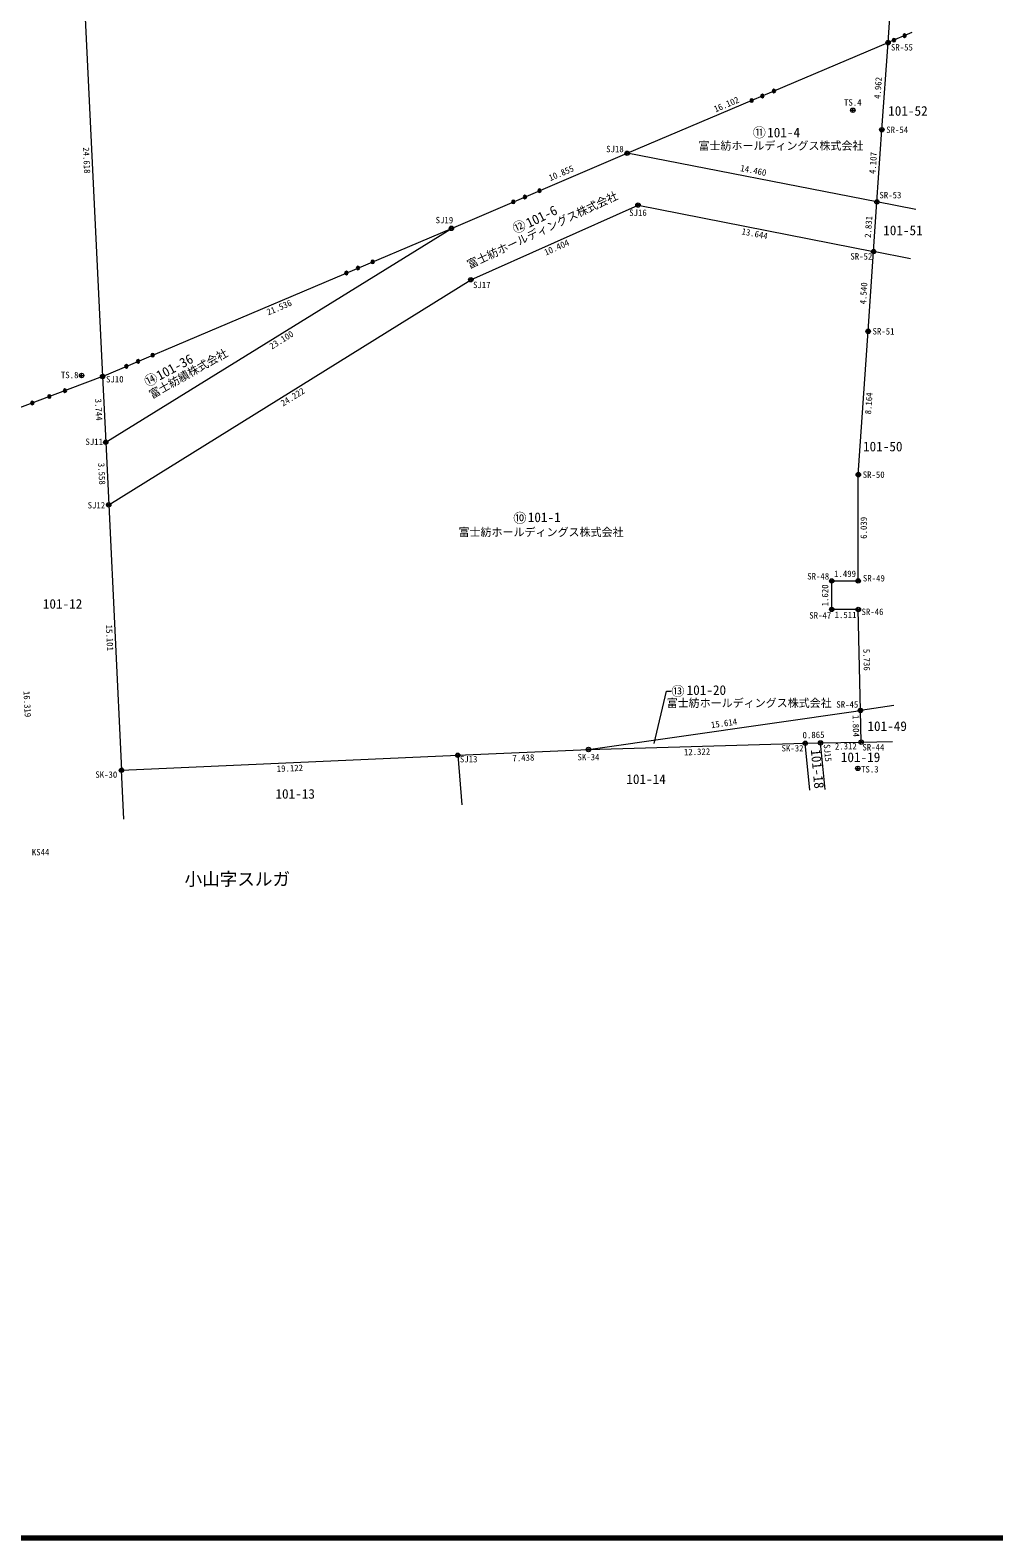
# Model space of a CAD drawing. Units: millimetres, scale not verified. Extents: x -618021 to 205570, y 4826 to 1743820.
# Drawn here: x 63490 to 118247, y 4826 to 90496 of the extents above; entities that cross this region are included whole.
import ezdxf
from ezdxf.enums import TextEntityAlignment as Align

# ---------------------------------------------------------------- set-up
doc = ezdxf.new("R2010")
doc.units = ezdxf.units.MM
doc.header["$LTSCALE"] = 250
doc.header["$PDMODE"] = 32
doc.header["$PDSIZE"] = 125
for name, color, linetype, lineweight in [('プロットマーク', 7, 'Continuous', 13), ('仮境界', 7, 'Continuous', 13), ('図枠', 7, 'Continuous', 13), ('地番名', 7, 'Continuous', 13), ('字界', 7, 'Continuous', 13), ('点名', 7, 'Continuous', 13), ('結線', 7, 'Continuous', 13), ('距離', 7, 'Continuous', 13)]:
    doc.layers.add(name, color=color, linetype=linetype, lineweight=lineweight)
doc.layers.add('登記情報', color=7, linetype='Continuous')
doc.styles.add('ＭＳ ゴシック', font='')
doc.styles.get('ＭＳ ゴシック').set_extended_font_data('MS Gothic')

msp = doc.modelspace()

# ---------------------------------------------------------------- hatches: boundary and pattern name
at = {"layer": '字界'}
for points in [[(112673.3, 89928.6, 0.41421), (112573.3, 90028.6, 0.41421), (112473.3, 89928.6, 1)], [(113278.2, 90185, 0.41421), (113178.2, 90285, 0.41421), (113078.2, 90185, 1)], [(104589.3, 86502, 0.41421), (104489.3, 86602, 0.41421), (104389.3, 86502, 1)], [(105194.1, 86758.4, 0.41421), (105094.1, 86858.4, 0.41421), (104994.1, 86758.4, 1)], [(105851.9, 87037.2, 0.41421), (105751.9, 87137.2, 0.41421), (105651.9, 87037.2, 1)], [(92534.8, 81374.5, 1), (92334.8, 81374.5, 0.99999)], [(91046.3, 80738.3, 1), (90846.3, 80738.3, 0.41421), (90946.3, 80638.3, 0.41421)], [(91704.7, 81019.7, 0.41421), (91604.7, 81119.7, 0.41421), (91504.7, 81019.7, 1)], [(83048.6, 77332.7, 1), (82848.6, 77332.7, 0.99999)], [(81558.5, 76700.2, 0.41421), (81458.5, 76800.2, 0.41421), (81358.5, 76700.2, 1)], [(82217.6, 76980, 0.41422), (82117.6, 77080, 0.41422), (82017.6, 76980, 0.41422), (82117.6, 76880, 0.41422)], [(70548.7, 72026.4, 0.41421), (70448.7, 72126.4, 0.41421), (70348.7, 72026.4, 1)], [(69058.6, 71393.9, 0.41421), (68958.6, 71493.9, 0.41421), (68858.6, 71393.9, 1)], [(69717.8, 71673.7, 0.41421), (69617.8, 71773.7, 0.41421), (69517.8, 71673.7, 1)], [(63712.8, 69309.1, 0.41421), (63612.8, 69409.1, 0.41421), (63512.8, 69309.1, 0.41422), (63612.8, 69209.1, 0.41422)], [(64682.8, 69676, 0.41421), (64582.8, 69776, 0.41421), (64482.8, 69676, 1)], [(65565.9, 70010.1, 0.41421), (65465.9, 70110.1, 0.41421), (65365.9, 70010.1, 1)]]:
    msp.add_hatch(color=256, dxfattribs=at).paths.add_polyline_path(points)

# ---------------------------------------------------------------- linework, layer by layer
at = {"layer": 'プロットマーク'}
for p, q in [((110108.7, 85946.6), (110358.7, 85946.6)), ((110233.7, 85821.6), (110233.7, 86071.6)), ((66287.5, 70871.7), (66537.5, 70871.7)), ((66412.5, 70746.7), (66412.5, 70996.7)), ((110394.5, 48549.8), (110644.5, 48549.8)), ((110519.5, 48424.8), (110519.5, 48674.8))]:
    msp.add_line(p, q, dxfattribs=at)
for centre in [(112235.9, 89785.6), (110233.7, 85946.6), (111882.6, 84835.3), (97410.4, 83501.5), (98028.1, 80556.7), (111604.7, 80737.4), (87428.9, 79234.7), (111413.1, 77913.4), (88527.7, 76312.6), (111105.8, 73383.4), (66412.5, 70871.7), (67605, 70819.2), (67784.9, 67079.4), (110546.6, 65237.2), (67956.3, 63525.1), (109038.3, 59201), (110538.3, 59198.2), (109035.6, 57580.9), (110546.7, 57577.2), (110671.3, 51842.2), (95215.6, 49623), (107533.6, 49978.1), (108398.9, 49997.7), (110710.7, 50039.1), (87785.2, 49292.6), (68681.8, 48441.1), (110519.5, 48549.8)]:
    msp.add_circle(centre, 125, dxfattribs=at)
for p in [(112235.9, 89785.6), (111882.6, 84835.3), (97410.4, 83501.5), (98028.1, 80556.7), (111604.7, 80737.4), (87428.9, 79234.7), (111413.1, 77913.4), (88527.7, 76312.6), (111105.8, 73383.4), (67605, 70819.2), (67784.9, 67079.4), (110546.6, 65237.2), (67956.3, 63525.1), (109038.3, 59201), (110538.3, 59198.2), (109035.6, 57580.9), (110546.7, 57577.2), (110671.3, 51842.2), (107533.6, 49978.1), (108398.9, 49997.7), (110710.7, 50039.1), (87785.2, 49292.6), (95215.6, 49623), (68681.8, 48441.1)]:
    msp.add_point(p, dxfattribs=at)
at = {"layer": '仮境界'}
for p, q in [((107782.7, 47315.3), (107533.6, 49978.1)), ((108660.7, 47352.5), (108398.9, 49997.7)), ((87785.2, 49292.6), (88012.7, 46477.5))]:
    msp.add_line(p, q, dxfattribs=at)
at = {"layer": '図枠', "lineweight": 70}
msp.add_lwpolyline([(5320.1, 4826.3), (205570.1, 4826.3), (205570.1, 143326.3), (5320.1, 143326.3)], close=True, dxfattribs=at)
at = {"layer": '地番名'}
msp.add_lwpolyline([(98949.5, 49957.6), (99638, 52935.9), (99918.3, 52935.9)], dxfattribs=at)
at = {"layer": '字界'}
for points in [[(112673.3, 89928.6, 0.41421), (112573.3, 90028.6, 0.41421), (112473.3, 89928.6, 1)], [(113278.2, 90185, 0.41421), (113178.2, 90285, 0.41421), (113078.2, 90185, 1)], [(104589.3, 86502, 0.41421), (104489.3, 86602, 0.41421), (104389.3, 86502, 1)], [(105194.1, 86758.4, 0.41421), (105094.1, 86858.4, 0.41421), (104994.1, 86758.4, 1)], [(105851.9, 87037.2, 0.41421), (105751.9, 87137.2, 0.41421), (105651.9, 87037.2, 1)], [(92534.8, 81374.5, 1), (92334.8, 81374.5, 0.99999)], [(91046.3, 80738.3, 1), (90846.3, 80738.3, 0.41421), (90946.3, 80638.3, 0.41421)], [(91704.7, 81019.7, 0.41421), (91604.7, 81119.7, 0.41421), (91504.7, 81019.7, 1)], [(83048.6, 77332.7, 1), (82848.6, 77332.7, 0.99999)], [(81558.5, 76700.2, 0.41421), (81458.5, 76800.2, 0.41421), (81358.5, 76700.2, 1)], [(82217.6, 76980, 0.41422), (82117.6, 77080, 0.41422), (82017.6, 76980, 0.41422), (82117.6, 76880, 0.41422)], [(70548.7, 72026.4, 0.41421), (70448.7, 72126.4, 0.41421), (70348.7, 72026.4, 1)], [(69058.6, 71393.9, 0.41421), (68958.6, 71493.9, 0.41421), (68858.6, 71393.9, 1)], [(69717.8, 71673.7, 0.41421), (69617.8, 71773.7, 0.41421), (69517.8, 71673.7, 1)], [(63712.8, 69309.1, 0.41421), (63612.8, 69409.1, 0.41421), (63512.8, 69309.1, 0.41422), (63612.8, 69209.1, 0.41422)], [(64682.8, 69676, 0.41421), (64582.8, 69776, 0.41421), (64482.8, 69676, 1)], [(65565.9, 70010.1, 0.41421), (65465.9, 70110.1, 0.41421), (65365.9, 70010.1, 1)]]:
    msp.add_lwpolyline(points, format="xyb", close=True, dxfattribs=at)
at = {"layer": '結線'}
for p, q in [((112235.9, 89785.6), (112695.5, 96220.6)), ((66416.6, 95409), (67605, 70819.2)), ((113585.5, 90357.6), (112235.9, 89785.6)), ((97410.4, 83501.5), (112235.9, 89785.6)), ((111882.6, 84835.3), (112235.9, 89785.6)), ((111604.7, 80737.4), (111882.6, 84835.3)), ((87428.9, 79234.7), (97410.4, 83501.5)), ((111604.7, 80737.4), (97410.4, 83501.5)), ((88527.7, 76312.6), (98028.1, 80556.7)), ((98028.1, 80556.7), (111413.1, 77913.4)), ((111413.1, 77913.4), (111604.7, 80737.4)), ((113816, 80306.8), (111604.7, 80737.4)), ((67605, 70819.2), (87428.9, 79234.7)), ((67784.9, 67079.4), (87428.9, 79234.7)), ((111105.8, 73383.4), (111413.1, 77913.4)), ((113507.4, 77499.6), (111413.1, 77913.4)), ((67956.3, 63525.1), (88527.7, 76312.6)), ((110546.6, 65237.2), (111105.8, 73383.4)), ((67605, 70819.2), (62040.5, 68714.4)), ((67605, 70819.2), (67784.9, 67079.4)), ((67784.9, 67079.4), (67956.3, 63525.1)), ((110538.3, 59198.2), (110546.6, 65237.2)), ((67956.3, 63525.1), (68681.8, 48441.1)), ((109035.6, 57580.9), (109038.3, 59201)), ((109038.3, 59201), (110538.3, 59198.2)), ((110546.7, 57577.2), (109035.6, 57580.9)), ((110671.3, 51842.2), (110546.7, 57577.2)), ((95215.6, 49623), (110671.3, 51842.2)), ((112560.2, 52113), (110671.3, 51842.2)), ((110710.7, 50039.1), (110671.3, 51842.2)), ((95215.6, 49623), (107533.6, 49978.1)), ((107533.6, 49978.1), (108398.9, 49997.7)), ((108398.9, 49997.7), (110710.7, 50039.1)), ((110710.7, 50039.1), (112488.1, 50071)), ((68681.8, 48441.1), (87785.2, 49292.6)), ((87785.2, 49292.6), (95215.6, 49623)), ((68803.5, 45663.4), (68681.8, 48441.1))]:
    msp.add_line(p, q, dxfattribs=at)

# ---------------------------------------------------------------- texts
at = {"layer": '仮境界', "style": 'ＭＳ ゴシック'}
msp.add_text('101-18', height=549.9, rotation=275.347, dxfattribs=at).set_placement((107682.9, 49592.8), align=Align.BOTTOM_LEFT)
for s, p in [('101-19', (109551.7, 48742.6)), ('101-14', (97363.6, 47496)), ('101-13', (77426, 46661.2))]:
    msp.add_text(s, height=549.9, dxfattribs=at).set_placement(p, align=Align.BOTTOM_LEFT)
at = {"layer": '地番名', "style": 'ＭＳ ゴシック'}
for s, p in [('101-52', (113366.2, 85468.6)), ('⑪', (104920.9, 84242.2)), ('101-4', (106301.2, 84238.7)), ('101-50', (111935.4, 66398.2)), ('⑩', (91313.5, 62334.9)), ('101-1', (92699.4, 62376.8)), ('101-20', (101910.9, 52556.5))]:
    msp.add_text(s, height=549.9, dxfattribs=at).set_placement(p, align=Align.BOTTOM_CENTER)
for s, rotation, p in [('⑫', 23.693, (91450.7, 78926.2)), ('101-6', 26.075, (92738.4, 79513.5)), ('101-36', 28.204, (71906.4, 70964.8)), ('⑭', 26.369, (70542.1, 70238.3))]:
    msp.add_text(s, height=549.9, rotation=rotation, dxfattribs=at).set_placement(p, align=Align.BOTTOM_CENTER)
for s, p in [('101-51', (111960.5, 79121.5)), ('⑬', (99918.3, 52935.9)), ('101-49', (111063.1, 50948.1))]:
    msp.add_text(s, height=549.9, dxfattribs=at).set_placement(p, align=Align.MIDDLE_LEFT)
msp.add_text('101-12', height=549.9, dxfattribs=at).set_placement((64208.9, 57456.6), align=Align.BOTTOM_LEFT)
at = {"layer": '字界', "style": 'ＭＳ ゴシック'}
msp.add_text('小山字スルガ', height=733.1, dxfattribs=at).set_placement((72260.7, 41673.1), align=Align.BOTTOM_LEFT)
at = {"layer": '点名', "style": 'ＭＳ ゴシック'}
for s, p in [('SR-55', (112400.9, 89705.9)), ('SJ18', (96219.4, 83925.5)), ('SJ19', (86529.7, 79887.1)), ('SR-52', (110096.4, 77825.2)), ('SJ17', (88656.4, 76204)), ('SR-48', (107643.1, 59645.5)), ('SR-49', (110807.2, 59536.8)), ('SR-45', (109298.9, 52365)), ('SR-44', (110779.7, 49930.8)), ('KS44', (63584.2, 43971))]:
    msp.add_text(s, height=366.6, dxfattribs=at).set_placement(p, align=Align.TOP_LEFT)
for s, p in [('TS.4', (110233.7, 86096.6)), ('TS.8', (65736, 70607.8)), ('TS.3', (111200.4, 48205.8))]:
    msp.add_text(s, height=366.6, dxfattribs=at).set_placement(p, align=Align.BOTTOM_CENTER)
for s, p in [('SR-54', (112132.6, 84835.3)), ('SR-51', (111355.8, 73383.4)), ('SR-50', (110796.6, 65237.2))]:
    msp.add_text(s, height=366.6, dxfattribs=at).set_placement(p, align=Align.MIDDLE_LEFT)
for s, p in [('SR-53', (111747.9, 80830.2)), ('SR-47', (107760.2, 56948.6)), ('SR-46', (110728.8, 57151.8))]:
    msp.add_text(s, height=366.6, dxfattribs=at).set_placement(p, align=Align.BOTTOM_LEFT)
for s, p in [('SJ16', (98028.1, 80306.7)), ('SK-32', (106809.8, 49876.6)), ('SJ13', (88406.9, 49256)), ('SK-34', (95215.6, 49373))]:
    msp.add_text(s, height=366.6, dxfattribs=at).set_placement(p, align=Align.TOP_CENTER)
for s, p in [('SJ10', (68798, 70844.2)), ('SJ11', (67629.4, 67291.3)), ('SJ12', (67754.1, 63683.5)), ('SK-30', (68439.6, 48379.2))]:
    msp.add_text(s, height=366.6, dxfattribs=at).set_placement(p, align=Align.TOP_RIGHT)
msp.add_text('SJ15', height=366.6, rotation=275.315, dxfattribs=at).set_placement((108986.8, 49442), align=Align.TOP_CENTER)
at = {"layer": '登記情報', "style": 'ＭＳ ゴシック'}
for p in [(101463, 83560.9), (87832.5, 61603), (99659, 51896.5)]:
    msp.add_text('富士紡ホールディングス株式会社', height=458.2, dxfattribs=at).set_placement(p, align=Align.BOTTOM_LEFT)
for s, rotation, p in [('富士紡ホールディングス株式会社', 25.216, (88509, 76807.8)), ('富士紡績株式会社', 29.532, (70483.5, 69423.9))]:
    msp.add_text(s, height=458.2, rotation=rotation, dxfattribs=at).set_placement(p, align=Align.BOTTOM_LEFT)
at = {"layer": '距離', "style": 'ＭＳ ゴシック'}
for s, rotation, p in [('4.962', 85.918, (111478.7, 87227.3)), ('16.102', 22.971, (102980.6, 86448.3)), ('24.618', 272.767, (66886, 83108.1)), ('4.107', 86.12, (111200.2, 82958.9)), ('10.855', 23.145, (93590.3, 82544.8)), ('2.831', 86.119, (110937.7, 79330.8)), ('13.644', 348.829, (104696.4, 79112.4)), ('10.404', 24.071, (93328.9, 78320.5)), ('4.540', 86.119, (110660.4, 75556.4)), ('21.536', 23.002, (77565.8, 74911.9)), ('23.100', 31.748, (77672.7, 73050.8)), ('3.744', 272.754, (67570.1, 68943.3)), ('24.222', 31.866, (78308, 69812.7)), ('8.164', 86.073, (110950.9, 69301.8)), ('3.558', 272.761, (67745.7, 65296.2)), ('6.039', 89.921, (110667.5, 62217.5)), ('1.499', 359.892, (109792.5, 59791.1)), ('1.620', 89.902, (108471, 58380.7)), ('15.101', 272.754, (68194.2, 55977.1)), ('15.614', 8.171, (102887, 51295.5)), ('0.865', 1.295, (107996.9, 50633.2)), ('12.322', 1.651, (101378.2, 49675.6)), ('2.312', 1.025, (109835.4, 49992.4)), ('7.438', 2.546, (91505.9, 49332.9)), ('19.122', 2.552, (78239.1, 48741.9))]:
    msp.add_text(s, height=366.6, rotation=rotation, dxfattribs=at).set_placement(p, align=Align.TOP_CENTER)
for s, rotation, p in [('14.460', 348.981, (104531.5, 82242.2)), ('1.511', 359.859, (109821.5, 56977.6)), ('5.736', 271.245, (110733.9, 54712.4)), ('16.319', 273.018, (63037.1, 52188.1)), ('1.804', 271.253, (110120, 50952.6))]:
    msp.add_text(s, height=366.6, rotation=rotation, dxfattribs=at).set_placement(p, align=Align.BOTTOM_CENTER)

doc.saveas('drawing.dxf')
